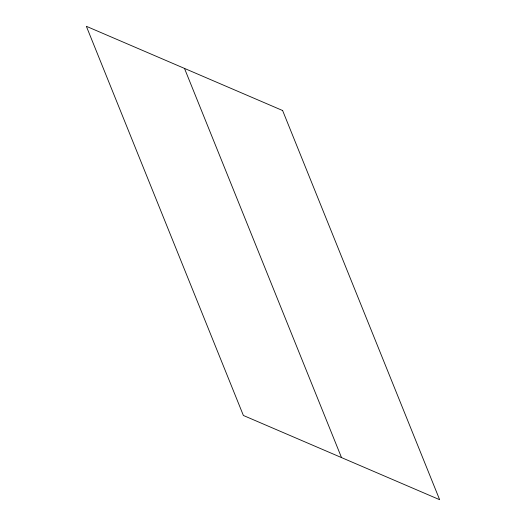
<?xml version="1.0" encoding="UTF-8"?>
<svg xmlns="http://www.w3.org/2000/svg" width="526" height="526" viewBox="0 0 526 526"><rect width="100%" height="100%" fill="white"/><g stroke="black" fill="none" stroke-linecap="round" stroke-linejoin="round"><path stroke-width="0.79" d="M184.488 68.413L341.512 457.587M282.62 110.532L86.356 26.3L243.38 415.468L439.644 499.7L282.62 110.532"/></g></svg>
